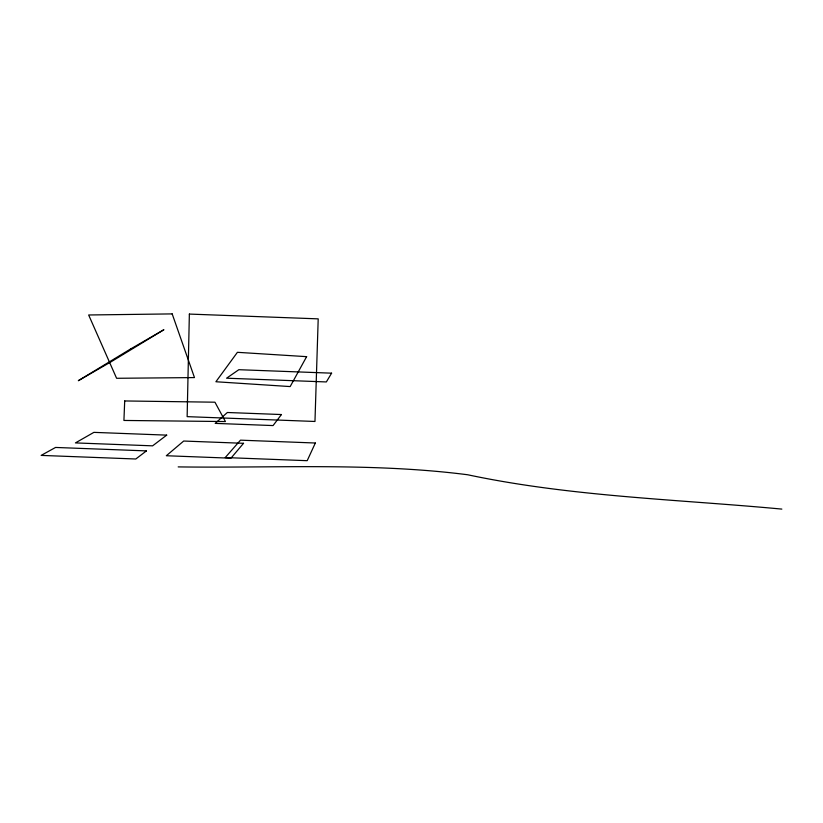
<?xml version="1.0" encoding="UTF-8"?>
<svg xmlns="http://www.w3.org/2000/svg" width="823" height="823" viewBox="0 0 823 823"><rect width="100%" height="100%" fill="white"/><g stroke="black" fill="none" stroke-linecap="round" stroke-linejoin="round"><path stroke-width="1.23" d="M178.19 466.898C274.584 468.205 371.78 462.444 467.67 474.758C570.925 496.65 677.072 499.283 781.85 509.098M189.362 314.077L187.14 416.644L314.972 421.469L318.203 318.861L189.362 314.077M124.705 400.955L123.923 420.45L225.42 421.551L214.947 402.2L124.705 400.955M315.343 443.011L307.195 460.685L225.235 457.557L240.481 440.171L315.343 443.011M306.619 356.657L290.169 386.573L215.904 381.749L237.415 352.316L306.619 356.657M331.597 373.169L326.35 381.944L226.582 378.199L238.824 369.702L331.597 373.169M281.445 414.545L273.071 425.573L215.214 423.382L227.364 412.498L281.445 414.545M243.536 443.309L230.944 458.195L166.328 455.736L183.694 441.035L243.536 443.309M146.432 450.901L135.795 458.997L41.15 455.397L55.563 447.445L146.432 450.901M166.699 435.13L152.605 445.84L75.428 442.908L93.894 432.363L166.699 435.13M131.042 348.715L78.319 380.699L111.115 361.77L163.9 329.714L131.042 348.715M172.182 313.902L88.658 314.983L116.599 378.292L194.475 377.582L172.182 313.902"/></g></svg>
